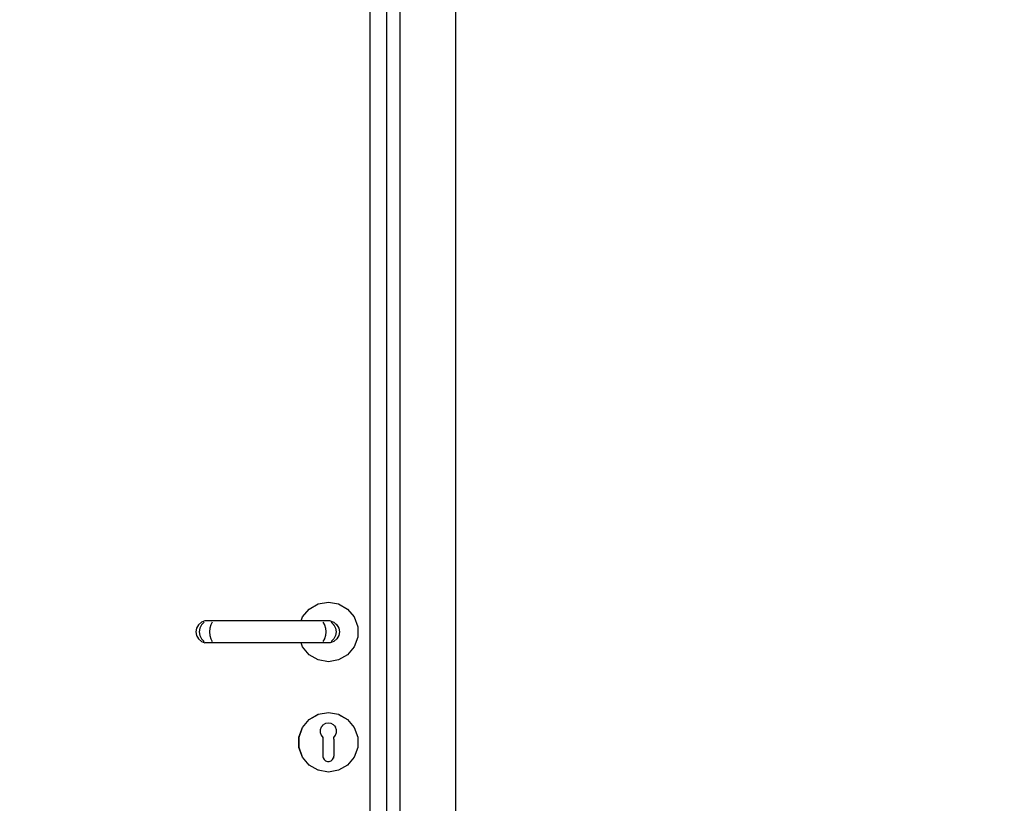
# Model space of a CAD drawing. Header units: millimetres. Extents: x -15634 to 67596, y -3027 to 55843.
# Drawn here: x 31787 to 32681, y 47840 to 48550 of the extents above; entities that cross this region are included whole.
import ezdxf

# ---------------------------------------------------------------- set-up
doc = ezdxf.new("R2010")
doc.units = ezdxf.units.MM
doc.header["$MEASUREMENT"] = 0
doc.set_wipeout_variables(frame=1)
doc.linetypes.add('Wipeout_Contour', pattern=[1000, 0, -1000])
doc.layers.add('Dimensioning - General', color=7, linetype='Continuous')
doc.layers.add('Structural - Bearing', color=7, linetype='Continuous')
for name, color, linetype, lineweight, true_color in [('Dimensioning - General_Pen_No__61', 7, 'Continuous', 20, 0x6a6a6a), ('Dimensioning - General_Pen_No__88', 7, 'Continuous', 20, 0xfd4435), ('Structural - Bearing_Pen_No__82', 7, 'Continuous', 20, 0xaaaaaa)]:
    doc.layers.add(name, color=color, linetype=linetype, lineweight=lineweight, true_color=true_color)
doc.styles.add('GENERATED_STYLE_6', font='calibril.ttf')
doc.dimstyles.new('GENERATED_STYLE__3', dxfattribs={"dimtxt": 195.999997, "dimasz": 106.4, "dimexe": 0.18, "dimexo": 0.0625, "dimgap": 0.09, "dimtad": 1, "dimdec": 0, "dimlfac": 0.1, "dimzin": 0, "dimdsep": 46, "dimtxsty": 'GENERATED_STYLE_6', "dimblk": 'ARROWHEAD_2', "dimblk1": 'ARROWHEAD_2', "dimblk2": 'ARROWHEAD_2', "dimcen": 0.09, "dimse1": 1, "dimse2": 1, "dimclrd": 256, "dimclre": 256, "dimclrt": 256, "dimadec": 0, "dimazin": 0, "dimtfac": 1, "dimtdec": 4, "dimtmove": 0, "dimatfit": 3, "dimfxl": 1, "dimtolj": 1, "dimtzin": 0, "dimarcsym": 0})

# ---------------------------------------------------------------- blocks, each defined once
blk = doc.blocks.new('*D163')
at = {"layer": 'Dimensioning - General_Pen_No__61', "color": 251, "linetype": 'Continuous', "lineweight": 20, "true_color": 0x6a6a6a, "transparency": 16777216}
for p, q in [((34964.93, 49636.02), (35104.93, 49555.19)), ((35139.93, 49595.6), (34929.93, 49595.6)), ((35034.93, 46895.6), (35034.93, 49595.6)), ((34964.93, 46936.02), (35104.93, 46855.19)), ((35139.93, 46895.6), (34929.93, 46895.6))]:
    blk.add_line(p, q, dxfattribs=at)
at = {"layer": 'Dimensioning - General_Pen_No__88', "color": 20, "lineweight": 20, "true_color": 0xfd4435, "transparency": 16777216, "char_height": 196, "attachment_point": 7, "rotation": 90, "style": 'GENERATED_STYLE_6'}
for s, insert in [('\\A1;{\\pql;\\fCalibri Light|b0|i0|c0|p34;20}', (34995.73, 49237.36)), ('\\A1;{\\pql;\\fCalibri Light|b0|i0|c0|p34;270}', (34995.73, 48007.27))]:
    blk.add_mtext(s, dxfattribs=dict(at, insert=insert))
blk = doc.blocks.new('ARROWHEAD_2')
at = {"color": 0, "linetype": 'Continuous', "lineweight": 0}
for p, q in [((-0.3781, -0.655), (0.3781, 0.655)), ((0, 0), (-1, 0))]:
    blk.add_line(p, q, dxfattribs=at)
blk = doc.blocks.new('*D211')
at = {"layer": 'Dimensioning - General_Pen_No__61', "color": 251, "linetype": 'Continuous', "lineweight": 20, "true_color": 0x6a6a6a, "transparency": 16777216}
for p, q in [((35514.93, 49636.02), (35654.93, 49555.19)), ((35689.93, 49595.6), (35479.93, 49595.6)), ((35584.93, 46895.6), (35584.93, 49595.6)), ((35514.93, 46936.02), (35654.93, 46855.19)), ((35689.93, 46895.6), (35479.93, 46895.6))]:
    blk.add_line(p, q, dxfattribs=at)
at = {"layer": 'Dimensioning - General_Pen_No__88', "color": 20, "lineweight": 20, "true_color": 0xfd4435, "transparency": 16777216, "char_height": 196, "attachment_point": 7, "rotation": 90, "style": 'GENERATED_STYLE_6'}
for s, insert in [('\\A1;{\\pql;\\fCalibri Light|b0|i0|c0|p34;20}', (35545.73, 49237.36)), ('\\A1;{\\pql;\\fCalibri Light|b0|i0|c0|p34;270}', (35545.73, 48007.27))]:
    blk.add_mtext(s, dxfattribs=dict(at, insert=insert))
blk = doc.blocks.new('*D232')
at = {"layer": 'Dimensioning - General_Pen_No__61', "color": 251, "linetype": 'Continuous', "lineweight": 20, "true_color": 0x6a6a6a, "transparency": 16777216}
for p, q in [((36064.93, 49836.02), (36204.93, 49755.19)), ((36239.93, 49795.6), (36029.93, 49795.6)), ((36134.93, 46895.6), (36134.93, 49795.6)), ((36064.93, 46936.02), (36204.93, 46855.19)), ((36239.93, 46895.6), (36029.93, 46895.6))]:
    blk.add_line(p, q, dxfattribs=at)
at = {"layer": 'Dimensioning - General_Pen_No__88', "color": 20, "lineweight": 20, "true_color": 0xfd4435, "transparency": 16777216, "insert": (36095.73, 48107.27), "char_height": 196, "attachment_point": 7, "rotation": 90, "style": 'GENERATED_STYLE_6'}
blk.add_mtext('\\A1;{\\pql;\\fCalibri Light|b0|i0|c0|p34;290}', dxfattribs=at)

msp = doc.modelspace()

# ---------------------------------------------------------------- wipeouts: each hides what was drawn before it
at = {"color": 254, "linetype": 'Wipeout_Contour', "lineweight": 0, "ltscale": 231165.415354}
msp.add_wipeout([(32119.37, 46995.6), (32131.37, 46995.6), (32131.37, 49082.6), (32119.37, 49070.6)], dxfattribs=at).dxf.layer = 'Structural - Bearing'
at = {"color": 254, "linetype": 'Wipeout_Contour', "lineweight": 0, "ltscale": 1558527.900004774}
msp.add_wipeout([(32041.66, 47985.76), (32042.98, 47982.1), (32049.01, 47974.92), (32057.13, 47970.23), (32066.37, 47968.6), (32075.6, 47970.23), (32083.72, 47974.92), (32089.75, 47982.1), (32092.96, 47990.92), (32092.96, 48000.29), (32089.75, 48009.1), (32083.72, 48016.29), (32075.6, 48020.98), (32066.37, 48022.6), (32057.13, 48020.98), (32049.01, 48016.29), (32042.98, 48009.1), (32041.66, 48005.45), (32068.1, 48005.45), (32071.37, 48004.26), (32074.03, 48002.03), (32075.76, 47999.02), (32076.37, 47995.6), (32075.76, 47992.18), (32074.03, 47989.18), (32071.37, 47986.94), (32068.1, 47985.76)], dxfattribs=at).dxf.layer = 'Structural - Bearing'
at = {"color": 254, "linetype": 'Wipeout_Contour', "lineweight": 0, "ltscale": 403522.996564}
msp.add_wipeout([(32059.95, 47909.39), (32060.93, 47910.53), (32057.17, 47920.88), (32049.08, 47916.21), (32059, 47904.39), (32058.98, 47904.44), (32059.04, 47907)], dxfattribs=at).dxf.layer = 'Structural - Bearing'
at = {"color": 254, "linetype": 'Wipeout_Contour', "lineweight": 0, "ltscale": 288106.258254}
msp.add_wipeout([(32057.17, 47870.33), (32061.51, 47882.27), (32061.37, 47883.1), (32061.37, 47889.65), (32049.08, 47875)], dxfattribs=at).dxf.layer = 'Structural - Bearing'

# ---------------------------------------------------------------- next in the draw order: linework, layer by layer
at = {"layer": 'Structural - Bearing_Pen_No__82', "color": 253, "linetype": 'Continuous', "lineweight": 20, "true_color": 0xaaaaaa}
for p, q in [((32049.01, 48016.29), (32057.13, 48020.98)), ((32057.13, 48020.98), (32066.37, 48022.6)), ((32066.37, 48022.6), (32075.6, 48020.98)), ((32075.6, 48020.98), (32083.72, 48016.29)), ((32083.72, 48016.29), (32089.75, 48009.1)), ((32089.75, 48009.1), (32092.96, 48000.29)), ((32092.96, 48000.29), (32092.96, 47990.92)), ((32092.96, 47990.92), (32089.75, 47982.1)), ((32057.13, 47970.23), (32049.01, 47974.92)), ((32083.72, 47974.92), (32075.6, 47970.23)), ((32089.75, 47982.1), (32083.72, 47974.92)), ((32066.37, 47968.6), (32057.13, 47970.23)), ((32075.6, 47970.23), (32066.37, 47968.6))]:
    msp.add_line(p, q, dxfattribs=at)

# ---------------------------------------------------------------- next in the draw order: wipeouts: each hides what was drawn before it
at = {"color": 254, "linetype": 'Wipeout_Contour', "lineweight": 0, "ltscale": 231286.24041}
msp.add_wipeout([(32181.37, 46995.6), (32181.37, 49132.6), (32131.37, 49082.6), (32131.37, 46995.6)], dxfattribs=at).dxf.layer = 'Structural - Bearing'
at = {"color": 254, "linetype": 'Wipeout_Contour', "lineweight": 0, "ltscale": 231100.258168}
msp.add_wipeout([(32104.37, 49055.6), (32104.37, 46995.6), (32119.37, 46995.6), (32119.37, 49055.6)], dxfattribs=at).dxf.layer = 'Structural - Bearing'
at = {"color": 254, "linetype": 'Wipeout_Contour', "lineweight": 0, "ltscale": 230923.701466}
msp.add_wipeout([(32065.91, 48005.45), (32068.84, 48004.26), (32071.37, 48004.26), (32068.1, 48005.45)], dxfattribs=at).dxf.layer = 'Structural - Bearing'
at = {"color": 254, "linetype": 'Wipeout_Contour', "lineweight": 0, "ltscale": 230900.550548}
msp.add_wipeout([(32073.32, 47995.6), (32072.78, 47992.18), (32075.76, 47992.18), (32076.37, 47995.6)], dxfattribs=at).dxf.layer = 'Structural - Bearing'
at = {"color": 254, "linetype": 'Wipeout_Contour', "lineweight": 0, "ltscale": 345843.116404}
msp.add_wipeout([(32059.79, 47902.02), (32059, 47904.39), (32049.08, 47916.21), (32043.07, 47909.05), (32061.37, 47898.49), (32061.37, 47900)], dxfattribs=at).dxf.layer = 'Structural - Bearing'

# ---------------------------------------------------------------- next in the draw order: linework, layer by layer
at = {"layer": 'Structural - Bearing_Pen_No__82', "color": 253, "linetype": 'Continuous', "lineweight": 20, "true_color": 0xaaaaaa}
for p, q in [((32181.37, 49132.6), (32181.37, 46995.6)), ((32131.37, 46995.6), (32131.37, 49082.6)), ((32119.37, 46995.6), (32119.37, 49070.6)), ((32104.37, 46995.6), (32104.37, 49055.6))]:
    msp.add_line(p, q, dxfattribs=at)

# ---------------------------------------------------------------- next in the draw order: wipeouts: each hides what was drawn before it
at = {"color": 254, "linetype": 'Wipeout_Contour', "lineweight": 0, "ltscale": 230924.249936}
msp.add_wipeout([(32068.84, 48004.26), (32071.23, 48002.03), (32074.03, 48002.03), (32071.37, 48004.26)], dxfattribs=at).dxf.layer = 'Structural - Bearing'
at = {"color": 254, "linetype": 'Wipeout_Contour', "lineweight": 0, "ltscale": 230887.408872}
msp.add_wipeout([(32071.23, 47989.18), (32074.03, 47989.18), (32075.76, 47992.18), (32072.78, 47992.18)], dxfattribs=at).dxf.layer = 'Structural - Bearing'
at = {"color": 254, "linetype": 'Wipeout_Contour', "lineweight": 0, "ltscale": 230602.413208}
msp.add_wipeout([(32049.01, 47916.29), (32049.08, 47916.21), (32057.17, 47920.88), (32057.13, 47920.98)], dxfattribs=at).dxf.layer = 'Structural - Bearing'

# ---------------------------------------------------------------- next in the draw order: wipeouts: each hides what was drawn before it
at = {"color": 254, "linetype": 'Wipeout_Contour', "lineweight": 0, "ltscale": 230920.161249}
msp.add_wipeout([(32071.23, 48002.03), (32072.78, 47999.02), (32075.76, 47999.02), (32074.03, 48002.03)], dxfattribs=at).dxf.layer = 'Structural - Bearing'
at = {"color": 254, "linetype": 'Wipeout_Contour', "lineweight": 0, "ltscale": 230874.069408}
msp.add_wipeout([(32071.23, 47989.18), (32068.84, 47986.94), (32071.37, 47986.94), (32074.03, 47989.18)], dxfattribs=at).dxf.layer = 'Structural - Bearing'
at = {"color": 254, "linetype": 'Wipeout_Contour', "lineweight": 0, "ltscale": 345917.631348}
msp.add_wipeout([(32061.62, 47911.33), (32063.85, 47912.59), (32066.37, 47913.03), (32066.37, 47922.5), (32057.17, 47920.88), (32060.93, 47910.53)], dxfattribs=at).dxf.layer = 'Structural - Bearing'

# ---------------------------------------------------------------- next in the draw order: wipeouts: each hides what was drawn before it
at = {"color": 254, "linetype": 'Wipeout_Contour', "lineweight": 0, "ltscale": 230913.606202}
msp.add_wipeout([(32059.77, 48005.45), (32061.46, 48004.26), (32068.84, 48004.26), (32065.91, 48005.45)], dxfattribs=at).dxf.layer = 'Structural - Bearing'
at = {"color": 254, "linetype": 'Wipeout_Contour', "lineweight": 0, "ltscale": 230911.925212}
msp.add_wipeout([(32075.76, 47999.02), (32072.78, 47999.02), (32073.32, 47995.6), (32076.37, 47995.6)], dxfattribs=at).dxf.layer = 'Structural - Bearing'
at = {"color": 254, "linetype": 'Wipeout_Contour', "lineweight": 0, "ltscale": 230862.144324}
msp.add_wipeout([(32068.84, 47986.94), (32065.91, 47985.76), (32068.1, 47985.76), (32071.37, 47986.94)], dxfattribs=at).dxf.layer = 'Structural - Bearing'
at = {"color": 254, "linetype": 'Wipeout_Contour', "lineweight": 0, "ltscale": 230632.158996}
msp.add_wipeout([(32057.13, 47920.98), (32057.17, 47920.88), (32066.37, 47922.5), (32066.37, 47922.6)], dxfattribs=at).dxf.layer = 'Structural - Bearing'
at = {"color": 254, "linetype": 'Wipeout_Contour', "lineweight": 0, "ltscale": 230539.940287}
msp.add_wipeout([(32061.37, 47896.49), (32061.37, 47898.49), (32043.07, 47909.05), (32039.88, 47900.28)], dxfattribs=at).dxf.layer = 'Structural - Bearing'

# ---------------------------------------------------------------- next in the draw order: wipeouts: each hides what was drawn before it
at = {"color": 254, "linetype": 'Wipeout_Contour', "lineweight": 0, "ltscale": 230912.553173}
msp.add_wipeout([(32061.46, 48004.26), (32062.83, 48002.03), (32071.23, 48002.03), (32068.84, 48004.26)], dxfattribs=at).dxf.layer = 'Structural - Bearing'
at = {"color": 254, "linetype": 'Wipeout_Contour', "lineweight": 0, "ltscale": 230887.021979}
msp.add_wipeout([(32064.04, 47995.6), (32063.73, 47992.18), (32072.78, 47992.18), (32073.32, 47995.6)], dxfattribs=at).dxf.layer = 'Structural - Bearing'
at = {"color": 254, "linetype": 'Wipeout_Contour', "lineweight": 0, "ltscale": 345942.68075}
msp.add_wipeout([(32068.89, 47912.59), (32071.11, 47911.33), (32071.8, 47910.53), (32075.57, 47920.88), (32066.37, 47922.5), (32066.37, 47913.03)], dxfattribs=at).dxf.layer = 'Structural - Bearing'
at = {"color": 254, "linetype": 'Wipeout_Contour', "lineweight": 0, "ltscale": 230567.011274}
msp.add_wipeout([(32042.98, 47909.1), (32043.07, 47909.05), (32049.08, 47916.21), (32049.01, 47916.29)], dxfattribs=at).dxf.layer = 'Structural - Bearing'
at = {"color": 254, "linetype": 'Wipeout_Contour', "lineweight": 0, "ltscale": 230491.748472}
msp.add_wipeout([(32061.37, 47889.65), (32061.37, 47892.72), (32043.07, 47882.15), (32049.08, 47875)], dxfattribs=at).dxf.layer = 'Structural - Bearing'

# ---------------------------------------------------------------- next in the draw order: wipeouts: each hides what was drawn before it
at = {"color": 254, "linetype": 'Wipeout_Contour', "lineweight": 0, "ltscale": 230907.272314}
msp.add_wipeout([(32062.83, 48002.03), (32063.73, 47999.02), (32072.78, 47999.02), (32071.23, 48002.03)], dxfattribs=at).dxf.layer = 'Structural - Bearing'
at = {"color": 254, "linetype": 'Wipeout_Contour', "lineweight": 0, "ltscale": 230874.518125}
msp.add_wipeout([(32062.83, 47989.18), (32071.23, 47989.18), (32072.78, 47992.18), (32063.73, 47992.18)], dxfattribs=at).dxf.layer = 'Structural - Bearing'
at = {"color": 254, "linetype": 'Wipeout_Contour', "lineweight": 0, "ltscale": 230652.667455}
msp.add_wipeout([(32066.37, 47922.6), (32066.37, 47922.5), (32075.57, 47920.88), (32075.6, 47920.98)], dxfattribs=at).dxf.layer = 'Structural - Bearing'
at = {"color": 254, "linetype": 'Wipeout_Contour', "lineweight": 0, "ltscale": 230504.450157}
msp.add_wipeout([(32061.37, 47892.72), (32061.37, 47894.72), (32039.88, 47890.93), (32043.07, 47882.15)], dxfattribs=at).dxf.layer = 'Structural - Bearing'

# ---------------------------------------------------------------- next in the draw order: linework, layer by layer
at = {"layer": 'Structural - Bearing_Pen_No__82', "color": 253, "linetype": 'Continuous', "lineweight": 20, "true_color": 0xaaaaaa}
msp.add_line((32057.13, 47920.98), (32066.37, 47922.6), dxfattribs=at)

# ---------------------------------------------------------------- next in the draw order: wipeouts: each hides what was drawn before it
at = {"color": 254, "linetype": 'Wipeout_Contour', "lineweight": 0, "ltscale": 230896.310526}
msp.add_wipeout([(32059.77, 48005.45), (32051.6, 48005.45), (32052.03, 48004.26), (32061.46, 48004.26)], dxfattribs=at).dxf.layer = 'Structural - Bearing'
at = {"color": 254, "linetype": 'Wipeout_Contour', "lineweight": 0, "ltscale": 230898.397303}
msp.add_wipeout([(32063.73, 47999.02), (32064.04, 47995.6), (32073.32, 47995.6), (32072.78, 47999.02)], dxfattribs=at).dxf.layer = 'Structural - Bearing'
at = {"color": 254, "linetype": 'Wipeout_Contour', "lineweight": 0, "ltscale": 230862.370121}
msp.add_wipeout([(32062.83, 47989.18), (32061.46, 47986.94), (32068.84, 47986.94), (32071.23, 47989.18)], dxfattribs=at).dxf.layer = 'Structural - Bearing'
at = {"color": 254, "linetype": 'Wipeout_Contour', "lineweight": 0, "ltscale": 403592.011137}
msp.add_wipeout([(32072.78, 47909.39), (32073.7, 47907), (32073.76, 47904.44), (32073.74, 47904.39), (32083.66, 47916.21), (32075.57, 47920.88), (32071.8, 47910.53)], dxfattribs=at).dxf.layer = 'Structural - Bearing'
at = {"color": 254, "linetype": 'Wipeout_Contour', "lineweight": 0, "ltscale": 230520.500781}
msp.add_wipeout([(32061.37, 47894.72), (32061.37, 47896.49), (32039.88, 47900.28), (32039.88, 47890.93)], dxfattribs=at).dxf.layer = 'Structural - Bearing'
at = {"color": 254, "linetype": 'Wipeout_Contour', "lineweight": 0, "ltscale": 460974.575182}
msp.add_wipeout([(32061.67, 47881.39), (32061.51, 47882.27), (32057.17, 47870.33), (32066.37, 47868.7), (32066.37, 47878.18), (32065.5, 47878.18), (32063.87, 47878.77), (32062.54, 47879.89)], dxfattribs=at).dxf.layer = 'Structural - Bearing'

# ---------------------------------------------------------------- next in the draw order: linework, layer by layer
at = {"layer": 'Structural - Bearing_Pen_No__82', "color": 253, "linetype": 'Continuous', "lineweight": 20, "true_color": 0xaaaaaa}
for p, q in [((32068.84, 48004.26), (32071.23, 48002.03)), ((32071.23, 48002.03), (32072.78, 47999.02)), ((32071.37, 48004.26), (32074.03, 48002.03)), ((32074.03, 48002.03), (32075.76, 47999.02)), ((32072.78, 47999.02), (32073.32, 47995.6)), ((32073.32, 47995.6), (32072.78, 47992.18)), ((32075.76, 47992.18), (32074.03, 47989.18)), ((32075.76, 47999.02), (32076.37, 47995.6)), ((32076.37, 47995.6), (32075.76, 47992.18))]:
    msp.add_line(p, q, dxfattribs=at)

# ---------------------------------------------------------------- next in the draw order: wipeouts: each hides what was drawn before it
at = {"color": 254, "linetype": 'Wipeout_Contour', "lineweight": 0, "ltscale": 230892.739943}
msp.add_wipeout([(32061.46, 48004.26), (32052.03, 48004.26), (32052.38, 48002.03), (32062.83, 48002.03)], dxfattribs=at).dxf.layer = 'Structural - Bearing'
at = {"color": 254, "linetype": 'Wipeout_Contour', "lineweight": 0, "ltscale": 230864.345575}
msp.add_wipeout([(32064.04, 47995.6), (32052.68, 47995.6), (32052.6, 47992.18), (32063.73, 47992.18)], dxfattribs=at).dxf.layer = 'Structural - Bearing'
at = {"color": 254, "linetype": 'Wipeout_Contour', "lineweight": 0, "ltscale": 230852.046378}
msp.add_wipeout([(32061.46, 47986.94), (32059.77, 47985.76), (32065.91, 47985.76), (32068.84, 47986.94)], dxfattribs=at).dxf.layer = 'Structural - Bearing'
at = {"color": 254, "linetype": 'Wipeout_Contour', "lineweight": 0, "ltscale": 230661.45983}
msp.add_wipeout([(32075.6, 47920.98), (32075.57, 47920.88), (32083.66, 47916.21), (32083.72, 47916.29)], dxfattribs=at).dxf.layer = 'Structural - Bearing'
at = {"color": 254, "linetype": 'Wipeout_Contour', "lineweight": 0, "ltscale": 230530.221617}
msp.add_wipeout([(32039.78, 47900.29), (32039.88, 47900.28), (32043.07, 47909.05), (32042.98, 47909.1)], dxfattribs=at).dxf.layer = 'Structural - Bearing'
at = {"color": 254, "linetype": 'Wipeout_Contour', "lineweight": 0, "ltscale": 230449.604654}
msp.add_wipeout([(32057.13, 47870.23), (32057.17, 47870.33), (32049.08, 47875), (32049.01, 47874.92)], dxfattribs=at).dxf.layer = 'Structural - Bearing'
at = {"color": 254, "linetype": 'Wipeout_Contour', "lineweight": 0, "ltscale": 461004.769467}
msp.add_wipeout([(32067.24, 47878.18), (32066.37, 47878.18), (32066.37, 47868.7), (32075.57, 47870.33), (32071.22, 47882.27), (32071.07, 47881.39), (32070.2, 47879.89), (32068.87, 47878.77)], dxfattribs=at).dxf.layer = 'Structural - Bearing'

# ---------------------------------------------------------------- next in the draw order: linework, layer by layer
at = {"layer": 'Structural - Bearing_Pen_No__82', "color": 253, "linetype": 'Continuous', "lineweight": 20, "true_color": 0xaaaaaa}
for p, q in [((32072.78, 47992.18), (32071.23, 47989.18)), ((32071.23, 47989.18), (32068.84, 47986.94)), ((32074.03, 47989.18), (32071.37, 47986.94)), ((32066.37, 47922.6), (32075.6, 47920.98)), ((32042.98, 47909.1), (32049.01, 47916.29))]:
    msp.add_line(p, q, dxfattribs=at)

# ---------------------------------------------------------------- next in the draw order: wipeouts: each hides what was drawn before it
at = {"color": 254, "linetype": 'Wipeout_Contour', "lineweight": 0, "ltscale": 230885.590329}
msp.add_wipeout([(32062.83, 48002.03), (32052.38, 48002.03), (32052.6, 47999.02), (32063.73, 47999.02)], dxfattribs=at).dxf.layer = 'Structural - Bearing'
at = {"color": 254, "linetype": 'Wipeout_Contour', "lineweight": 0, "ltscale": 230852.833094}
msp.add_wipeout([(32063.73, 47992.18), (32052.6, 47992.18), (32052.38, 47989.18), (32062.83, 47989.18)], dxfattribs=at).dxf.layer = 'Structural - Bearing'
at = {"color": 254, "linetype": 'Wipeout_Contour', "lineweight": 0, "ltscale": 345916.149619}
msp.add_wipeout([(32072.95, 47902.02), (32071.37, 47900), (32071.37, 47898.49), (32089.66, 47909.05), (32083.66, 47916.21), (32073.74, 47904.39)], dxfattribs=at).dxf.layer = 'Structural - Bearing'
at = {"color": 254, "linetype": 'Wipeout_Contour', "lineweight": 0, "ltscale": 288153.526675}
msp.add_wipeout([(32083.66, 47875), (32071.37, 47889.65), (32071.37, 47883.1), (32071.22, 47882.27), (32075.57, 47870.33)], dxfattribs=at).dxf.layer = 'Structural - Bearing'
at = {"color": 254, "linetype": 'Wipeout_Contour', "lineweight": 0, "ltscale": 230453.586733}
msp.add_wipeout([(32049.01, 47874.92), (32049.08, 47875), (32043.07, 47882.15), (32042.98, 47882.1)], dxfattribs=at).dxf.layer = 'Structural - Bearing'
at = {"color": 254, "linetype": 'Wipeout_Contour', "lineweight": 0, "ltscale": 230458.404529}
msp.add_wipeout([(32066.37, 47868.6), (32066.37, 47868.7), (32057.17, 47870.33), (32057.13, 47870.23)], dxfattribs=at).dxf.layer = 'Structural - Bearing'

# ---------------------------------------------------------------- next in the draw order: linework, layer by layer
at = {"layer": 'Structural - Bearing_Pen_No__82', "color": 253, "linetype": 'Continuous', "lineweight": 20, "true_color": 0xaaaaaa}
for p, q in [((32065.91, 48005.45), (32059.77, 48005.45)), ((32068.1, 48005.45), (32065.91, 48005.45)), ((32068.1, 48005.45), (32071.37, 48004.26)), ((32071.37, 47986.94), (32068.1, 47985.76))]:
    msp.add_line(p, q, dxfattribs=at)

# ---------------------------------------------------------------- next in the draw order: wipeouts: each hides what was drawn before it
at = {"color": 254, "linetype": 'Wipeout_Contour', "lineweight": 0, "ltscale": 230796.713286}
msp.add_wipeout([(32051.6, 48005.45), (31971.14, 48005.45), (31970.71, 48004.26), (32052.03, 48004.26)], dxfattribs=at).dxf.layer = 'Structural - Bearing'
at = {"color": 254, "linetype": 'Wipeout_Contour', "lineweight": 0, "ltscale": 230875.722004}
msp.add_wipeout([(32063.73, 47999.02), (32052.6, 47999.02), (32052.68, 47995.6), (32064.04, 47995.6)], dxfattribs=at).dxf.layer = 'Structural - Bearing'
at = {"color": 254, "linetype": 'Wipeout_Contour', "lineweight": 0, "ltscale": 230842.552618}
msp.add_wipeout([(32062.83, 47989.18), (32052.38, 47989.18), (32052.03, 47986.94), (32061.46, 47986.94)], dxfattribs=at).dxf.layer = 'Structural - Bearing'
at = {"color": 254, "linetype": 'Wipeout_Contour', "lineweight": 0, "ltscale": 230657.48123}
msp.add_wipeout([(32083.72, 47916.29), (32083.66, 47916.21), (32089.66, 47909.05), (32089.75, 47909.1)], dxfattribs=at).dxf.layer = 'Structural - Bearing'
at = {"color": 254, "linetype": 'Wipeout_Contour', "lineweight": 0, "ltscale": 230469.869962}
msp.add_wipeout([(32042.98, 47882.1), (32043.07, 47882.15), (32039.88, 47890.93), (32039.78, 47890.92)], dxfattribs=at).dxf.layer = 'Structural - Bearing'
at = {"color": 254, "linetype": 'Wipeout_Contour', "lineweight": 0, "ltscale": 230478.927999}
msp.add_wipeout([(32075.6, 47870.23), (32075.57, 47870.33), (32066.37, 47868.7), (32066.37, 47868.6)], dxfattribs=at).dxf.layer = 'Structural - Bearing'

# ---------------------------------------------------------------- next in the draw order: linework, layer by layer
at = {"layer": 'Structural - Bearing_Pen_No__82', "color": 253, "linetype": 'Continuous', "lineweight": 20, "true_color": 0xaaaaaa}
for p, q in [((32042.98, 48009.1), (32049.01, 48016.29)), ((32061.46, 48004.26), (32062.83, 48002.03)), ((32062.83, 48002.03), (32063.73, 47999.02)), ((32063.73, 47999.02), (32064.04, 47995.6)), ((32064.04, 47995.6), (32063.73, 47992.18)), ((32049.01, 47874.92), (32042.98, 47882.1)), ((32066.37, 47868.6), (32057.13, 47870.23))]:
    msp.add_line(p, q, dxfattribs=at)

# ---------------------------------------------------------------- next in the draw order: wipeouts: each hides what was drawn before it
at = {"color": 254, "linetype": 'Wipeout_Contour', "lineweight": 0, "ltscale": 230791.022957}
msp.add_wipeout([(32052.03, 48004.26), (31970.71, 48004.26), (31970.36, 48002.03), (32052.38, 48002.03)], dxfattribs=at).dxf.layer = 'Structural - Bearing'
at = {"color": 254, "linetype": 'Wipeout_Contour', "lineweight": 0, "ltscale": 230760.227765}
msp.add_wipeout([(32052.68, 47995.6), (31970.05, 47995.6), (31970.13, 47992.18), (32052.6, 47992.18)], dxfattribs=at).dxf.layer = 'Structural - Bearing'
at = {"color": 254, "linetype": 'Wipeout_Contour', "lineweight": 0, "ltscale": 230834.746111}
msp.add_wipeout([(32061.46, 47986.94), (32052.03, 47986.94), (32051.6, 47985.76), (32059.77, 47985.76)], dxfattribs=at).dxf.layer = 'Structural - Bearing'
at = {"color": 254, "linetype": 'Wipeout_Contour', "lineweight": 0, "ltscale": 230606.621845}
msp.add_wipeout([(32071.37, 47898.49), (32071.37, 47896.49), (32092.86, 47900.28), (32089.66, 47909.05)], dxfattribs=at).dxf.layer = 'Structural - Bearing'
at = {"color": 254, "linetype": 'Wipeout_Contour', "lineweight": 0, "ltscale": 230496.486936}
msp.add_wipeout([(32039.78, 47890.92), (32039.88, 47890.93), (32039.88, 47900.28), (32039.78, 47900.29)], dxfattribs=at).dxf.layer = 'Structural - Bearing'

# ---------------------------------------------------------------- next in the draw order: linework, layer by layer
at = {"layer": 'Structural - Bearing_Pen_No__82', "color": 253, "linetype": 'Continuous', "lineweight": 20, "true_color": 0xaaaaaa}
for p, q in [((32063.73, 47992.18), (32062.83, 47989.18)), ((32065.91, 47985.76), (32059.77, 47985.76)), ((32062.83, 47989.18), (32061.46, 47986.94)), ((32068.1, 47985.76), (32065.91, 47985.76)), ((32039.78, 47900.29), (32042.98, 47909.1)), ((32039.78, 47890.92), (32039.78, 47900.29)), ((32042.98, 47882.1), (32039.78, 47890.92))]:
    msp.add_line(p, q, dxfattribs=at)

# ---------------------------------------------------------------- next in the draw order: wipeouts: each hides what was drawn before it
at = {"color": 254, "linetype": 'Wipeout_Contour', "lineweight": 0, "ltscale": 230782.304402}
msp.add_wipeout([(32052.38, 48002.03), (31970.36, 48002.03), (31970.13, 47999.02), (32052.6, 47999.02)], dxfattribs=at).dxf.layer = 'Structural - Bearing'
at = {"color": 254, "linetype": 'Wipeout_Contour', "lineweight": 0, "ltscale": 230749.532526}
msp.add_wipeout([(32052.6, 47992.18), (31970.13, 47992.18), (31970.36, 47989.18), (32052.38, 47989.18)], dxfattribs=at).dxf.layer = 'Structural - Bearing'
at = {"color": 254, "linetype": 'Wipeout_Contour', "lineweight": 0, "ltscale": 230641.210834}
msp.add_wipeout([(32089.75, 47909.1), (32089.66, 47909.05), (32092.86, 47900.28), (32092.96, 47900.29)], dxfattribs=at).dxf.layer = 'Structural - Bearing'

# ---------------------------------------------------------------- next in the draw order: linework, layer by layer
at = {"layer": 'Structural - Bearing_Pen_No__82', "color": 253, "linetype": 'Continuous', "lineweight": 20, "true_color": 0xaaaaaa}
for p, q in [((32041.66, 48005.45), (32042.98, 48009.1)), ((32059.77, 48005.45), (32051.6, 48005.45)), ((32083.72, 47916.29), (32089.75, 47909.1))]:
    msp.add_line(p, q, dxfattribs=at)

# ---------------------------------------------------------------- next in the draw order: wipeouts: each hides what was drawn before it
at = {"color": 254, "linetype": 'Wipeout_Contour', "lineweight": 0, "ltscale": 230697.136289}
msp.add_wipeout([(31971.14, 48005.45), (31962.97, 48005.45), (31961.28, 48004.26), (31970.71, 48004.26)], dxfattribs=at).dxf.layer = 'Structural - Bearing'
at = {"color": 254, "linetype": 'Wipeout_Contour', "lineweight": 0, "ltscale": 230771.609318}
msp.add_wipeout([(32052.6, 47999.02), (31970.13, 47999.02), (31970.05, 47995.6), (32052.68, 47995.6)], dxfattribs=at).dxf.layer = 'Structural - Bearing'
at = {"color": 254, "linetype": 'Wipeout_Contour', "lineweight": 0, "ltscale": 230740.81353}
msp.add_wipeout([(32052.38, 47989.18), (31970.36, 47989.18), (31970.71, 47986.94), (32052.03, 47986.94)], dxfattribs=at).dxf.layer = 'Structural - Bearing'
at = {"color": 254, "linetype": 'Wipeout_Contour', "lineweight": 0, "ltscale": 230590.579339}
msp.add_wipeout([(32071.37, 47896.49), (32071.37, 47894.72), (32092.86, 47890.93), (32092.86, 47900.28)], dxfattribs=at).dxf.layer = 'Structural - Bearing'

# ---------------------------------------------------------------- next in the draw order: wipeouts: each hides what was drawn before it
at = {"color": 254, "linetype": 'Wipeout_Contour', "lineweight": 0, "ltscale": 230689.329092}
msp.add_wipeout([(31970.71, 48004.26), (31961.28, 48004.26), (31959.9, 48002.03), (31970.36, 48002.03)], dxfattribs=at).dxf.layer = 'Structural - Bearing'
at = {"color": 254, "linetype": 'Wipeout_Contour', "lineweight": 0, "ltscale": 230656.136425}
msp.add_wipeout([(31970.05, 47995.6), (31958.69, 47995.6), (31959, 47992.18), (31970.13, 47992.18)], dxfattribs=at).dxf.layer = 'Structural - Bearing'
at = {"color": 254, "linetype": 'Wipeout_Contour', "lineweight": 0, "ltscale": 230735.122305}
msp.add_wipeout([(32052.03, 47986.94), (31970.71, 47986.94), (31971.14, 47985.76), (32051.6, 47985.76)], dxfattribs=at).dxf.layer = 'Structural - Bearing'
at = {"color": 254, "linetype": 'Wipeout_Contour', "lineweight": 0, "ltscale": 230571.146099}
msp.add_wipeout([(32071.37, 47894.72), (32071.37, 47892.72), (32089.66, 47882.15), (32092.86, 47890.93)], dxfattribs=at).dxf.layer = 'Structural - Bearing'

# ---------------------------------------------------------------- next in the draw order: linework, layer by layer
at = {"layer": 'Structural - Bearing_Pen_No__82', "color": 253, "linetype": 'Continuous', "lineweight": 20, "true_color": 0xaaaaaa}
for p, q in [((32042.98, 47982.1), (32041.66, 47985.76)), ((32059.77, 47985.76), (32051.6, 47985.76)), ((32049.01, 47974.92), (32042.98, 47982.1))]:
    msp.add_line(p, q, dxfattribs=at)

# ---------------------------------------------------------------- next in the draw order: wipeouts: each hides what was drawn before it
at = {"color": 254, "linetype": 'Wipeout_Contour', "lineweight": 0, "ltscale": 230679.043781}
msp.add_wipeout([(31970.36, 48002.03), (31959.9, 48002.03), (31959, 47999.02), (31970.13, 47999.02)], dxfattribs=at).dxf.layer = 'Structural - Bearing'
at = {"color": 254, "linetype": 'Wipeout_Contour', "lineweight": 0, "ltscale": 230646.257264}
msp.add_wipeout([(31970.13, 47992.18), (31959, 47992.18), (31959.9, 47989.18), (31970.36, 47989.18)], dxfattribs=at).dxf.layer = 'Structural - Bearing'
at = {"color": 254, "linetype": 'Wipeout_Contour', "lineweight": 0, "ltscale": 230548.411553}
msp.add_wipeout([(32071.37, 47892.72), (32071.37, 47889.65), (32083.66, 47875), (32089.66, 47882.15)], dxfattribs=at).dxf.layer = 'Structural - Bearing'

# ---------------------------------------------------------------- next in the draw order: linework, layer by layer
at = {"layer": 'Structural - Bearing_Pen_No__82', "color": 253, "linetype": 'Continuous', "lineweight": 20, "true_color": 0xaaaaaa}
msp.add_line((32051.6, 48005.45), (31971.14, 48005.45), dxfattribs=at)

# ---------------------------------------------------------------- next in the draw order: wipeouts: each hides what was drawn before it
at = {"color": 254, "linetype": 'Wipeout_Contour', "lineweight": 0, "ltscale": 230679.876756}
msp.add_wipeout([(31956.82, 48005.45), (31953.89, 48004.26), (31961.28, 48004.26), (31962.97, 48005.45)], dxfattribs=at).dxf.layer = 'Structural - Bearing'
at = {"color": 254, "linetype": 'Wipeout_Contour', "lineweight": 0, "ltscale": 230667.523102}
msp.add_wipeout([(31970.13, 47999.02), (31959, 47999.02), (31958.69, 47995.6), (31970.05, 47995.6)], dxfattribs=at).dxf.layer = 'Structural - Bearing'
at = {"color": 254, "linetype": 'Wipeout_Contour', "lineweight": 0, "ltscale": 230639.097564}
msp.add_wipeout([(31970.36, 47989.18), (31959.9, 47989.18), (31961.28, 47986.94), (31970.71, 47986.94)], dxfattribs=at).dxf.layer = 'Structural - Bearing'
at = {"color": 254, "linetype": 'Wipeout_Contour', "lineweight": 0, "ltscale": 230614.609915}
msp.add_wipeout([(32092.96, 47900.29), (32092.86, 47900.28), (32092.86, 47890.93), (32092.96, 47890.92)], dxfattribs=at).dxf.layer = 'Structural - Bearing'
at = {"color": 254, "linetype": 'Wipeout_Contour', "lineweight": 0, "ltscale": 230508.689234}
msp.add_wipeout([(32083.72, 47874.92), (32083.66, 47875), (32075.57, 47870.33), (32075.6, 47870.23)], dxfattribs=at).dxf.layer = 'Structural - Bearing'

# ---------------------------------------------------------------- next in the draw order: linework, layer by layer
at = {"layer": 'Structural - Bearing_Pen_No__82', "color": 253, "linetype": 'Continuous', "lineweight": 20, "true_color": 0xaaaaaa}
for p, q in [((32089.75, 47909.1), (32092.96, 47900.29)), ((32075.6, 47870.23), (32066.37, 47868.6))]:
    msp.add_line(p, q, dxfattribs=at)

# ---------------------------------------------------------------- next in the draw order: wipeouts: each hides what was drawn before it
at = {"color": 254, "linetype": 'Wipeout_Contour', "lineweight": 0, "ltscale": 230669.558539}
msp.add_wipeout([(31953.89, 48004.26), (31951.51, 48002.03), (31959.9, 48002.03), (31961.28, 48004.26)], dxfattribs=at).dxf.layer = 'Structural - Bearing'
at = {"color": 254, "linetype": 'Wipeout_Contour', "lineweight": 0, "ltscale": 230633.51048}
msp.add_wipeout([(31949.41, 47995.6), (31949.95, 47992.18), (31959, 47992.18), (31958.69, 47995.6)], dxfattribs=at).dxf.layer = 'Structural - Bearing'
at = {"color": 254, "linetype": 'Wipeout_Contour', "lineweight": 0, "ltscale": 230635.518744}
msp.add_wipeout([(31970.71, 47986.94), (31961.28, 47986.94), (31962.97, 47985.76), (31971.14, 47985.76)], dxfattribs=at).dxf.layer = 'Structural - Bearing'
at = {"color": 254, "linetype": 'Wipeout_Contour', "lineweight": 0, "ltscale": 1440988.466770458}
msp.add_wipeout([(32058.98, 47904.44), (32059.79, 47902.02), (32061.37, 47900), (32061.37, 47883.1), (32061.67, 47881.39), (32062.54, 47879.89), (32063.87, 47878.77), (32065.5, 47878.18), (32067.24, 47878.18), (32068.87, 47878.77), (32070.2, 47879.89), (32071.07, 47881.39), (32071.37, 47883.1), (32071.37, 47900), (32072.95, 47902.02), (32073.76, 47904.44), (32073.7, 47907), (32072.78, 47909.39), (32071.11, 47911.33), (32068.89, 47912.59), (32066.37, 47913.03), (32063.85, 47912.59), (32061.62, 47911.33), (32059.95, 47909.39), (32059.04, 47907)], dxfattribs=at).dxf.layer = 'Structural - Bearing'
at = {"color": 254, "linetype": 'Wipeout_Contour', "lineweight": 0, "ltscale": 230580.887358}
msp.add_wipeout([(32092.96, 47890.92), (32092.86, 47890.93), (32089.66, 47882.15), (32089.75, 47882.1)], dxfattribs=at).dxf.layer = 'Structural - Bearing'

# ---------------------------------------------------------------- next in the draw order: linework, layer by layer
at = {"layer": 'Structural - Bearing_Pen_No__82', "color": 253, "linetype": 'Continuous', "lineweight": 20, "true_color": 0xaaaaaa}
for p, q in [((32051.6, 47985.76), (31971.14, 47985.76)), ((32049.01, 47916.29), (32057.13, 47920.98)), ((32075.6, 47920.98), (32083.72, 47916.29)), ((32060.93, 47910.53), (32061.62, 47911.33)), ((32063.85, 47912.59), (32061.62, 47911.33)), ((32066.37, 47913.03), (32063.85, 47912.59)), ((32068.89, 47912.59), (32066.37, 47913.03)), ((32071.11, 47911.33), (32068.89, 47912.59)), ((32071.8, 47910.53), (32071.11, 47911.33)), ((32059.04, 47907), (32058.98, 47904.44)), ((32059, 47904.39), (32059.79, 47902.02)), ((32059.95, 47909.39), (32059.04, 47907)), ((32059.79, 47902.02), (32061.37, 47900)), ((32060.93, 47910.53), (32059.95, 47909.39)), ((32071.37, 47900), (32072.95, 47902.02)), ((32071.8, 47910.53), (32072.78, 47909.39)), ((32073.7, 47907), (32072.78, 47909.39)), ((32072.95, 47902.02), (32073.74, 47904.39)), ((32073.76, 47904.44), (32073.7, 47907)), ((32061.37, 47900), (32061.37, 47898.49)), ((32061.37, 47898.49), (32061.37, 47896.49)), ((32061.37, 47896.49), (32061.37, 47894.72)), ((32061.37, 47894.72), (32061.37, 47892.72)), ((32061.37, 47892.72), (32061.37, 47889.65)), ((32071.37, 47898.49), (32071.37, 47900)), ((32071.37, 47898.49), (32071.37, 47896.49)), ((32071.37, 47896.49), (32071.37, 47894.72)), ((32071.37, 47894.72), (32071.37, 47892.72)), ((32071.37, 47892.72), (32071.37, 47889.65)), ((32092.96, 47900.29), (32092.96, 47890.92)), ((32061.37, 47889.65), (32061.37, 47883.1)), ((32071.37, 47889.65), (32071.37, 47883.1)), ((32057.13, 47870.23), (32049.01, 47874.92)), ((32061.37, 47883.1), (32061.51, 47882.27)), ((32061.51, 47882.27), (32061.67, 47881.39)), ((32061.67, 47881.39), (32062.54, 47879.89)), ((32062.54, 47879.89), (32063.87, 47878.77)), ((32063.87, 47878.77), (32065.5, 47878.18)), ((32065.5, 47878.18), (32066.37, 47878.18)), ((32066.37, 47878.18), (32067.24, 47878.18)), ((32067.24, 47878.18), (32068.87, 47878.77)), ((32068.87, 47878.77), (32070.2, 47879.89)), ((32070.2, 47879.89), (32071.07, 47881.39)), ((32071.07, 47881.39), (32071.22, 47882.27)), ((32071.22, 47882.27), (32071.37, 47883.1))]:
    msp.add_line(p, q, dxfattribs=at)

# ---------------------------------------------------------------- next in the draw order: wipeouts: each hides what was drawn before it
at = {"color": 254, "linetype": 'Wipeout_Contour', "lineweight": 0, "ltscale": 230657.409521}
msp.add_wipeout([(31951.51, 48002.03), (31949.95, 47999.02), (31959, 47999.02), (31959.9, 48002.03)], dxfattribs=at).dxf.layer = 'Structural - Bearing'
at = {"color": 254, "linetype": 'Wipeout_Contour', "lineweight": 0, "ltscale": 230624.619959}
msp.add_wipeout([(31949.95, 47992.18), (31951.51, 47989.18), (31959.9, 47989.18), (31959, 47992.18)], dxfattribs=at).dxf.layer = 'Structural - Bearing'
at = {"color": 254, "linetype": 'Wipeout_Contour', "lineweight": 0, "ltscale": 230544.099847}
msp.add_wipeout([(32089.75, 47882.1), (32089.66, 47882.15), (32083.66, 47875), (32083.72, 47874.92)], dxfattribs=at).dxf.layer = 'Structural - Bearing'

# ---------------------------------------------------------------- next in the draw order: linework, layer by layer
at = {"layer": 'Structural - Bearing_Pen_No__82', "color": 253, "linetype": 'Continuous', "lineweight": 20, "true_color": 0xaaaaaa}
for p, q in [((31971.14, 48005.45), (31962.97, 48005.45)), ((32092.96, 47890.92), (32089.75, 47882.1)), ((32083.72, 47874.92), (32075.6, 47870.23)), ((32089.75, 47882.1), (32083.72, 47874.92))]:
    msp.add_line(p, q, dxfattribs=at)

# ---------------------------------------------------------------- next in the draw order: wipeouts: each hides what was drawn before it
at = {"color": 254, "linetype": 'Wipeout_Contour', "lineweight": 0, "ltscale": 230669.805093}
msp.add_wipeout([(31951.37, 48004.26), (31953.89, 48004.26), (31956.82, 48005.45), (31954.63, 48005.45)], dxfattribs=at).dxf.layer = 'Structural - Bearing'
at = {"color": 254, "linetype": 'Wipeout_Contour', "lineweight": 0, "ltscale": 230644.898262}
msp.add_wipeout([(31949.95, 47999.02), (31949.41, 47995.6), (31958.69, 47995.6), (31959, 47999.02)], dxfattribs=at).dxf.layer = 'Structural - Bearing'
at = {"color": 254, "linetype": 'Wipeout_Contour', "lineweight": 0, "ltscale": 230619.322739}
msp.add_wipeout([(31951.51, 47989.18), (31953.89, 47986.94), (31961.28, 47986.94), (31959.9, 47989.18)], dxfattribs=at).dxf.layer = 'Structural - Bearing'

# ---------------------------------------------------------------- next in the draw order: linework, layer by layer
at = {"layer": 'Structural - Bearing_Pen_No__82', "color": 253, "linetype": 'Continuous', "lineweight": 20, "true_color": 0xaaaaaa}
for p, q in [((31959.9, 48002.03), (31959, 47999.02)), ((31961.28, 48004.26), (31959.9, 48002.03)), ((31959, 47999.02), (31958.69, 47995.6)), ((31958.69, 47995.6), (31959, 47992.18))]:
    msp.add_line(p, q, dxfattribs=at)

# ---------------------------------------------------------------- next in the draw order: wipeouts: each hides what was drawn before it
at = {"color": 254, "linetype": 'Wipeout_Contour', "lineweight": 0, "ltscale": 230657.890221}
msp.add_wipeout([(31948.71, 48002.03), (31951.51, 48002.03), (31953.89, 48004.26), (31951.37, 48004.26)], dxfattribs=at).dxf.layer = 'Structural - Bearing'
at = {"color": 254, "linetype": 'Wipeout_Contour', "lineweight": 0, "ltscale": 230620.016266}
msp.add_wipeout([(31946.37, 47995.6), (31946.97, 47992.18), (31949.95, 47992.18), (31949.41, 47995.6)], dxfattribs=at).dxf.layer = 'Structural - Bearing'
at = {"color": 254, "linetype": 'Wipeout_Contour', "lineweight": 0, "ltscale": 230618.254621}
msp.add_wipeout([(31961.28, 47986.94), (31953.89, 47986.94), (31956.82, 47985.76), (31962.97, 47985.76)], dxfattribs=at).dxf.layer = 'Structural - Bearing'

# ---------------------------------------------------------------- next in the draw order: linework, layer by layer
at = {"layer": 'Structural - Bearing_Pen_No__82', "color": 253, "linetype": 'Continuous', "lineweight": 20, "true_color": 0xaaaaaa}
for p, q in [((31962.97, 48005.45), (31956.82, 48005.45)), ((31971.14, 47985.76), (31962.97, 47985.76))]:
    msp.add_line(p, q, dxfattribs=at)

# ---------------------------------------------------------------- next in the draw order: wipeouts: each hides what was drawn before it
at = {"color": 254, "linetype": 'Wipeout_Contour', "lineweight": 0, "ltscale": 230644.552833}
msp.add_wipeout([(31946.97, 47999.02), (31949.95, 47999.02), (31951.51, 48002.03), (31948.71, 48002.03)], dxfattribs=at).dxf.layer = 'Structural - Bearing'
at = {"color": 254, "linetype": 'Wipeout_Contour', "lineweight": 0, "ltscale": 230611.76146}
msp.add_wipeout([(31946.97, 47992.18), (31948.71, 47989.18), (31951.51, 47989.18), (31949.95, 47992.18)], dxfattribs=at).dxf.layer = 'Structural - Bearing'

# ---------------------------------------------------------------- next in the draw order: linework, layer by layer
at = {"layer": 'Structural - Bearing_Pen_No__82', "color": 253, "linetype": 'Continuous', "lineweight": 20, "true_color": 0xaaaaaa}
for p, q in [((31954.63, 48005.45), (31951.37, 48004.26)), ((31956.82, 48005.45), (31954.63, 48005.45))]:
    msp.add_line(p, q, dxfattribs=at)

# ---------------------------------------------------------------- next in the draw order: wipeouts: each hides what was drawn before it
at = {"color": 254, "linetype": 'Wipeout_Contour', "lineweight": 0, "ltscale": 230631.404708}
msp.add_wipeout([(31946.97, 47999.02), (31946.37, 47995.6), (31949.41, 47995.6), (31949.95, 47999.02)], dxfattribs=at).dxf.layer = 'Structural - Bearing'
at = {"color": 254, "linetype": 'Wipeout_Contour', "lineweight": 0, "ltscale": 230607.651897}
msp.add_wipeout([(31948.71, 47989.18), (31951.37, 47986.94), (31953.89, 47986.94), (31951.51, 47989.18)], dxfattribs=at).dxf.layer = 'Structural - Bearing'

# ---------------------------------------------------------------- next in the draw order: linework, layer by layer
at = {"layer": 'Structural - Bearing_Pen_No__82', "color": 253, "linetype": 'Continuous', "lineweight": 20, "true_color": 0xaaaaaa}
for p, q in [((31948.71, 48002.03), (31946.97, 47999.02)), ((31951.37, 48004.26), (31948.71, 48002.03)), ((31951.51, 48002.03), (31949.95, 47999.02)), ((31953.89, 48004.26), (31951.51, 48002.03)), ((31946.97, 47999.02), (31946.37, 47995.6)), ((31946.37, 47995.6), (31946.97, 47992.18)), ((31949.95, 47999.02), (31949.41, 47995.6)), ((31949.41, 47995.6), (31949.95, 47992.18))]:
    msp.add_line(p, q, dxfattribs=at)

# ---------------------------------------------------------------- next in the draw order: wipeouts: each hides what was drawn before it
at = {"color": 254, "linetype": 'Wipeout_Contour', "lineweight": 0, "ltscale": 230608.180277}
msp.add_wipeout([(31953.89, 47986.94), (31951.37, 47986.94), (31954.63, 47985.76), (31956.82, 47985.76)], dxfattribs=at).dxf.layer = 'Structural - Bearing'

# ---------------------------------------------------------------- next in the draw order: linework, layer by layer
at = {"layer": 'Structural - Bearing_Pen_No__82', "color": 253, "linetype": 'Continuous', "lineweight": 20, "true_color": 0xaaaaaa}
for p, q in [((31946.97, 47992.18), (31948.71, 47989.18)), ((31949.95, 47992.18), (31951.51, 47989.18)), ((31959, 47992.18), (31959.9, 47989.18)), ((31948.71, 47989.18), (31951.37, 47986.94)), ((31951.37, 47986.94), (31954.63, 47985.76)), ((31951.51, 47989.18), (31953.89, 47986.94)), ((31956.82, 47985.76), (31954.63, 47985.76)), ((31962.97, 47985.76), (31956.82, 47985.76)), ((31959.9, 47989.18), (31961.28, 47986.94))]:
    msp.add_line(p, q, dxfattribs=at)

# ---------------------------------------------------------------- next in the draw order: dimensions: what is measured, and where the dimension line sits
at = {"layer": 'Dimensioning - General', "color": 251, "linetype": 'Continuous', "lineweight": 20, "true_color": 0x6a6a6a}
for base, p1, p2, picture, middle in [((36134.93, 49795.6), (9764.08, 46895.6), (9649.88, 49795.6), '*D232', (35997.73, 48331.4)), ((35584.93, 49595.6), (7333.95, 46895.6), (7237.32, 49595.6), '*D211', (35447.73, 48231.4)), ((35034.93, 49595.6), (7433.48, 46895.6), (7627.87, 49595.6), '*D163', (34897.73, 48231.4))]:
    dim = msp.add_linear_dim(base=base, p1=p1, p2=p2, angle=90, dimstyle='GENERATED_STYLE__3', dxfattribs=at)
    dim.commit()
    dim.dimension.update_dxf_attribs({"geometry": picture, "text_midpoint": middle, "dimtype": 160, "text_rotation": 90})

doc.saveas('drawing.dxf')
